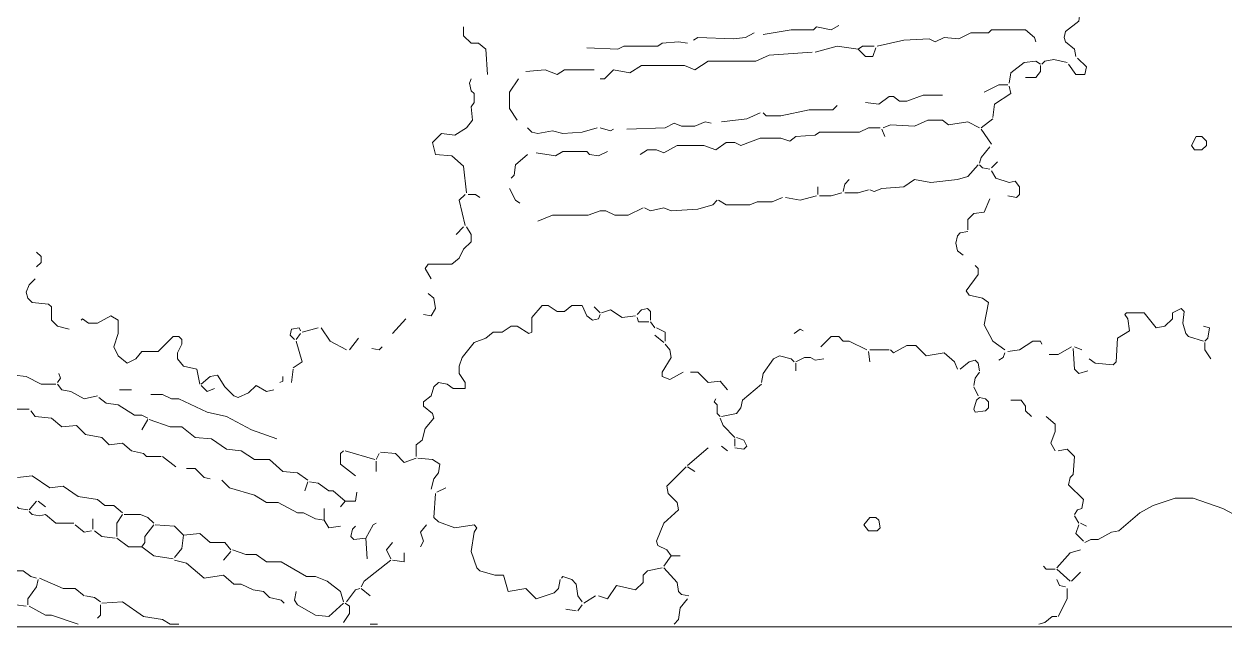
# Model space of a CAD drawing. Header units: millimetres. Extents: x 0 to 150953, y 0 to 85148.
# Drawn here: x 47772 to 72177, y 0 to 12263 of the extents above; entities that cross this region are included whole.
import ezdxf

# ---------------------------------------------------------------- set-up
doc = ezdxf.new("R2010")
doc.units = ezdxf.units.MM
doc.layers.add('ANNOTATION', color=3, linetype='CONTINUOUS', lineweight=0, plot=False)
doc.layers.add('LINEWORK', color=7, linetype='CONTINUOUS', lineweight=0, plot=False)

msp = doc.modelspace()

# ---------------------------------------------------------------- linework, layer by layer
at = {"layer": 'ANNOTATION'}
msp.add_lwpolyline([(0, 0), (150952.665, 0), (150952.665, 85148.15), (0, 85148.15)], close=True, dxfattribs=at)
at = {"layer": 'LINEWORK'}
for points in [[(69239.366, 12594.452), (69209.238, 12323.28), (68938.065, 12112.37), (68907.931, 11991.85), (68938.065, 11901.459), (69118.847, 11750.806), (69148.975, 11600.153)], [(64328.134, 12232.889), (64177.48, 12142.498), (63876.179, 12202.76), (63815.917, 12142.498), (63363.963, 12142.498), (62791.49, 12052.107)], [(56705.171, 12202.76), (56705.171, 12021.979), (56855.824, 11871.326), (57006.477, 11871.326), (57157.125, 11750.806), (57187.259, 11238.59)], [(62610.708, 12082.241), (62429.926, 11991.85), (62188.882, 11961.716), (61465.756, 11991.85), (61375.365, 11931.588)], [(68335.458, 11901.459), (68305.33, 11991.85), (68124.548, 12142.498), (67431.55, 12142.498), (67371.287, 12082.241), (67009.724, 12082.241), (66768.686, 11961.716), (66467.379, 11991.85), (66286.598, 11901.459), (66166.078, 11961.716), (65653.862, 11931.588), (65111.517, 11811.069)], [(61254.846, 11871.326), (61074.064, 11901.459), (60742.629, 11871.326), (60652.238, 11811.069), (59959.24, 11811.069), (59838.721, 11750.806), (59205.985, 11780.935)], [(64719.825, 11750.806), (64298, 11811.069), (63846.046, 11690.544)], [(65051.26, 11811.069), (64810.216, 11811.069), (64719.825, 11750.806)], [(65081.389, 11780.935), (65021.126, 11600.153), (64870.478, 11600.153), (64719.825, 11750.806)], [(63785.789, 11690.544), (62912.009, 11630.287), (62640.836, 11509.762), (61676.666, 11509.762), (61405.493, 11328.981), (61194.583, 11419.371), (60320.804, 11419.371), (60079.765, 11268.724), (59748.33, 11328.981), (59567.549, 11148.199), (59477.158, 11148.199)], [(68425.849, 11449.505), (68335.458, 11509.762), (68094.414, 11479.634), (67823.241, 11268.724), (67793.113, 11057.808)], [(68968.194, 11479.634), (68697.021, 11539.896), (68516.24, 11509.762), (68455.977, 11449.505)], [(69179.104, 11570.025), (69359.885, 11389.243), (69329.757, 11238.59), (69148.975, 11238.59), (68998.322, 11449.505)], [(59356.639, 11328.981), (58754.031, 11328.981), (58603.378, 11238.59), (58362.34, 11328.981), (57970.642, 11298.852)], [(68425.849, 11419.371), (68425.849, 11298.852), (68335.458, 11178.333), (68124.548, 11178.333)], [(56855.824, 11148.199), (56825.696, 11057.808), (56855.824, 10907.16), (56916.087, 10846.898), (56916.087, 10666.116), (56855.824, 10575.726), (56885.953, 10304.553), (56765.433, 10153.9), (56524.389, 10003.252), (56253.217, 10033.381), (56072.435, 9852.599), (56132.698, 9611.555)], [(57819.995, 11148.199), (57639.213, 10877.027), (57639.213, 10545.597), (57789.861, 10304.553)], [(67762.985, 11027.68), (67582.203, 11027.68), (67280.897, 10877.027)], [(67793.113, 10997.551), (67823.241, 10846.898), (67491.812, 10635.988), (67461.678, 10364.816)], [(66437.251, 10816.77), (66045.559, 10816.77), (65714.124, 10696.245), (65563.471, 10696.245), (65442.952, 10786.636), (65352.561, 10786.636), (65141.651, 10635.988), (64870.478, 10666.116)], [(64298, 10605.854), (64207.609, 10515.463), (63725.526, 10515.463), (63153.053, 10394.944), (62851.747, 10394.944), (62791.49, 10455.206)], [(61736.928, 10244.291), (61616.409, 10274.425), (61405.493, 10184.034), (61134.321, 10184.034), (60983.673, 10244.291), (60802.892, 10153.9), (60019.503, 10123.772)], [(62731.227, 10455.206), (62460.055, 10334.682), (61947.838, 10274.425)], [(65232.042, 10153.9), (65382.689, 10214.162), (65864.777, 10184.034), (66135.95, 10304.553), (66437.251, 10304.553), (66557.77, 10214.162), (66949.467, 10274.425), (67190.506, 10153.9)], [(67461.678, 10334.682), (67220.64, 10153.9)], [(58000.776, 10153.9), (58091.167, 10063.509), (58211.686, 10033.381), (58512.987, 10093.643), (58723.903, 10033.381), (59115.595, 10063.509), (59416.895, 10153.9)], [(59477.158, 10153.9), (59688.068, 10093.643), (59748.33, 10123.772)], [(65171.779, 10153.9), (64930.735, 10153.9), (64749.954, 10063.509), (63936.436, 10063.509), (63846.046, 10003.252), (63454.354, 9973.118), (63333.835, 9882.728), (63153.053, 9942.99), (62731.227, 9942.99), (62339.536, 9792.337), (62219.011, 9852.599), (62038.229, 9852.599), (61827.319, 9701.946), (61586.275, 9792.337), (61043.93, 9792.337), (60772.758, 9641.689), (60622.11, 9701.946), (60441.328, 9701.946), (60290.675, 9611.555)], [(65201.908, 10123.772), (65262.17, 9973.118)], [(67220.64, 10123.772), (67431.55, 9822.471)], [(56132.698, 9611.555), (56464.132, 9581.427), (56705.171, 9370.517), (56765.433, 8828.172)], [(58000.776, 9611.555), (57759.732, 9400.645), (57729.604, 9189.735), (57669.341, 9129.473)], [(59627.811, 9671.817), (59447.029, 9581.427), (59266.248, 9611.555), (59205.985, 9671.817), (58723.903, 9671.817), (58573.25, 9581.427), (58181.558, 9641.689)], [(67401.421, 9762.208), (67220.64, 9551.298), (67190.506, 9430.773)], [(67160.377, 9400.645), (66949.467, 9159.601), (66738.552, 9099.344), (66196.207, 9039.082), (65864.777, 9099.344), (65653.862, 8948.691), (65201.908, 8918.562), (65051.26, 8858.3), (64960.869, 8888.429)], [(67190.506, 9400.645), (67250.768, 9340.383), (67401.421, 9310.254)], [(67552.069, 9460.907), (67431.55, 9340.383)], [(67431.55, 9280.126), (67521.941, 9129.473), (67793.113, 9039.082), (67913.632, 9069.21), (68004.023, 8948.691), (68004.023, 8798.038), (67943.766, 8737.781), (67762.985, 8767.909)], [(64539.044, 9099.344), (64448.653, 9008.953), (64418.524, 8858.3)], [(56735.305, 8798.038), (56614.78, 8677.518), (56735.305, 8165.302)], [(56795.562, 8798.038), (56946.215, 8798.038), (57036.606, 8737.781)], [(57639.213, 8918.562), (57759.732, 8677.518), (57850.123, 8617.256)], [(63906.308, 8948.691), (63906.308, 8798.038)], [(64388.39, 8828.172), (64177.48, 8767.909), (63936.436, 8767.909)], [(64930.735, 8888.429), (64719.825, 8828.172), (64448.653, 8828.172)], [(61857.448, 8677.518), (61767.057, 8587.128), (61465.756, 8496.737), (60923.411, 8466.608), (60772.758, 8526.865)], [(63183.181, 8737.781), (62972.271, 8647.39), (62670.965, 8647.39), (62520.317, 8587.128), (62038.229, 8587.128), (61887.581, 8677.518)], [(63876.179, 8767.909), (63544.745, 8677.518), (63243.444, 8737.781)], [(67401.421, 8707.647), (67280.897, 8436.474), (67069.987, 8406.346), (66949.467, 8285.827), (66949.467, 8074.911)], [(60350.938, 8526.865), (60049.631, 8376.218), (59778.459, 8376.218), (59597.677, 8466.608), (59477.158, 8466.608), (59236.114, 8376.218), (58512.987, 8376.218), (58211.686, 8255.693)], [(60381.066, 8526.865), (60501.585, 8466.608), (60772.758, 8526.865)], [(56765.433, 8135.174), (56855.824, 7984.52), (56855.824, 7833.873), (56705.171, 7683.219), (56614.78, 7502.438), (56464.132, 7381.919), (55982.044, 7381.919), (55921.788, 7291.528), (56042.307, 7080.612)], [(56705.171, 8135.174), (56554.523, 7984.52)], [(66949.467, 8044.783), (66798.814, 8014.654), (66738.552, 7954.392), (66708.423, 7803.739), (66738.552, 7653.091), (66859.076, 7562.7)], [(48027.652, 7622.957), (48118.043, 7532.566), (48118.043, 7412.047), (48027.652, 7321.656)], [(67100.115, 7351.785), (67160.377, 7291.528), (67160.377, 7171.003), (66919.333, 6839.574), (66979.596, 6749.183), (67250.768, 6688.92), (67371.287, 6598.53), (67280.897, 6146.576), (67461.678, 5815.141), (67702.722, 5634.359)], [(47997.524, 7080.612), (47877.005, 6960.093), (47816.742, 6809.44), (47846.871, 6688.92), (47937.262, 6598.53), (48268.696, 6568.401), (48328.959, 6508.139), (48328.959, 6236.966), (48449.478, 6116.447), (48690.522, 6056.185)], [(55982.044, 6779.311), (56102.569, 6688.92), (56132.698, 6478.01), (56042.307, 6327.357), (55891.654, 6357.486)], [(59477.158, 6357.486), (59447.029, 6267.095), (59326.505, 6236.966), (59205.985, 6327.357), (59115.595, 6538.267), (58904.685, 6538.267), (58754.031, 6417.748), (58603.378, 6417.748), (58422.596, 6538.267), (58302.077, 6538.267), (58091.167, 6297.229), (58091.167, 5995.922), (58030.905, 5965.794), (57789.861, 6116.447), (57669.341, 6116.447), (57488.56, 5995.922), (57307.778, 5995.922), (57157.125, 5875.403), (56916.087, 5785.012), (56675.043, 5483.711), (56614.78, 5302.93), (56614.78, 5152.277), (56735.305, 4971.495), (56735.305, 4850.976), (56494.261, 4850.976), (56373.742, 4941.367), (56192.96, 4971.495), (56102.569, 4881.104), (56042.307, 4700.323), (55891.654, 4579.803), (55891.654, 4489.412), (56072.435, 4338.759), (56102.569, 4248.368), (55921.788, 4037.458), (55861.525, 3796.414), (55741.006, 3706.024), (55741.006, 3464.979)], [(59356.639, 6508.139), (59477.158, 6387.62)], [(59507.286, 6387.62), (59688.068, 6447.876), (59929.112, 6297.229), (60200.284, 6327.357)], [(60230.413, 6357.486), (60320.804, 6447.876), (60441.328, 6478.01), (60501.585, 6417.748), (60501.585, 6236.966)], [(71740.181, 5815.141), (71438.874, 5905.532), (71378.617, 5965.794), (71318.355, 6176.704), (71348.483, 6417.748), (71288.226, 6478.01), (71107.445, 6387.62), (71107.445, 6267.095), (70956.792, 6116.447), (70776.01, 6086.313), (70534.966, 6387.62), (70173.403, 6387.62), (70143.274, 6357.486), (70203.537, 6267.095), (70233.665, 6026.056), (69992.621, 5875.403), (69962.493, 5393.321), (69902.23, 5333.058), (69540.667, 5363.187), (69420.148, 5453.577)], [(48931.561, 6236.966), (48961.695, 6267.095), (49082.214, 6176.704), (49262.995, 6176.704), (49534.168, 6327.357), (49684.821, 6236.966), (49684.821, 5965.794), (49594.43, 5694.621), (49684.821, 5513.84), (49865.603, 5363.187), (50046.384, 5453.577), (50166.904, 5604.231), (50498.338, 5604.231), (50799.639, 5905.532), (50920.159, 5905.532), (50980.421, 5845.275), (50980.421, 5754.884), (50890.03, 5574.102), (50890.03, 5453.577), (51010.549, 5302.93), (51281.722, 5242.667), (51341.984, 4941.367)], [(55530.09, 6267.095), (55258.918, 5965.794)], [(60230.413, 6297.229), (60260.547, 6206.838), (60471.457, 6206.838)], [(60501.585, 6206.838), (60591.976, 6086.313)], [(71740.181, 6116.447), (71860.7, 6086.313), (71830.571, 5875.403), (71770.309, 5815.141)], [(53390.845, 6026.056), (53360.711, 6086.313), (53210.063, 6056.185), (53179.929, 5935.666), (53270.32, 5845.275)], [(53390.845, 5965.794), (53300.454, 5845.275)], [(53752.408, 6086.313), (53420.973, 5995.922)], [(53812.665, 6086.313), (53993.446, 5815.141), (54324.881, 5634.359)], [(54565.925, 5875.403), (54385.144, 5634.359)], [(60591.976, 5935.666), (60772.758, 5785.012)], [(60622.11, 6086.313), (60802.892, 5995.922), (60802.892, 5815.141)], [(63605.007, 6026.056), (63544.745, 6056.185), (63424.225, 5965.794)], [(63966.57, 5694.621), (64177.48, 5905.532), (64328.134, 5905.532), (64418.524, 5815.141), (64539.044, 5815.141), (64900.607, 5634.359)], [(53300.454, 5815.141), (53420.973, 5393.321), (53240.191, 5272.796)], [(55048.008, 5694.621), (54987.745, 5634.359), (54837.098, 5664.493)], [(60802.892, 5754.884), (60893.282, 5634.359), (60923.411, 5483.711), (60742.629, 5182.405), (60742.629, 5092.014), (60893.282, 5031.757), (61164.455, 5182.405)], [(64960.869, 5634.359), (65352.561, 5634.359)], [(65382.689, 5634.359), (65442.952, 5574.102), (65714.124, 5724.75), (65894.906, 5724.75), (66105.816, 5513.84), (66467.379, 5574.102), (66678.295, 5393.321), (66738.552, 5242.667)], [(68455.977, 5754.884), (68425.849, 5815.141), (68275.196, 5815.141), (68004.023, 5634.359), (67762.985, 5604.231)], [(69058.584, 5694.621), (68787.412, 5543.968), (68606.63, 5543.968)], [(69088.713, 5664.493), (69118.847, 5242.667), (69209.238, 5152.277), (69390.019, 5212.539)], [(69118.847, 5694.621), (69269.495, 5634.359)], [(71770.309, 5785.012), (71770.309, 5634.359), (71890.828, 5453.577)], [(63424.225, 5393.321), (63363.963, 5453.577), (63122.919, 5513.84), (63002.4, 5453.577), (62791.49, 5152.277), (62761.356, 4971.495)], [(64026.827, 5453.577), (63846.046, 5423.449), (63755.655, 5483.711), (63635.135, 5483.711), (63454.354, 5393.321)], [(64930.735, 5604.231), (64960.869, 5393.321)], [(66798.814, 5242.667), (66979.596, 5393.321), (67100.115, 5423.449), (67160.377, 5363.187), (67190.506, 5212.539)], [(67702.722, 5574.102), (67672.594, 5483.711), (67582.203, 5423.449)], [(45376.19, 5333.058), (45526.841, 5122.148), (45858.276, 5092.014), (46008.926, 4971.495), (46219.839, 5001.623), (46430.752, 4820.842), (46762.181, 4820.842), (46942.963, 4640.06), (47033.353, 4609.932), (47304.526, 4640.06), (47515.442, 4429.15), (47877.005, 4429.15)], [(47364.788, 5333.058), (47575.698, 5122.148), (47816.742, 5092.014), (48118.043, 4941.367), (48419.35, 4941.367)], [(48479.607, 5152.277), (48509.741, 5061.886), (48449.478, 4971.495)], [(53240.191, 5242.667), (53210.063, 4971.495)], [(61315.103, 5182.405), (61465.756, 5182.405), (61676.666, 4971.495), (61917.71, 5001.623), (62068.363, 4820.842)], [(63454.354, 5363.187), (63454.354, 5212.539)], [(67190.506, 5182.405), (67100.115, 5061.886), (67069.987, 4911.233)], [(48449.478, 4941.367), (48539.869, 4820.842), (48720.651, 4790.713), (48991.823, 4640.06), (49262.995, 4700.323)], [(51372.113, 4941.367), (51552.894, 5092.014), (51703.548, 5122.148), (51854.201, 4881.104), (52034.982, 4700.323), (52125.373, 4670.194), (52336.283, 4760.585), (52486.936, 4911.233), (52697.847, 4790.713), (52848.5, 4820.842)], [(51372.113, 4911.233), (51492.637, 4790.713), (51643.285, 4850.976)], [(53029.281, 5092.014), (53029.281, 5001.623), (52969.019, 4971.495)], [(62761.356, 4941.367), (62369.664, 4609.932), (62339.536, 4459.278), (62249.145, 4338.759), (61947.838, 4278.497)], [(49293.124, 4670.194), (49443.777, 4549.669), (49684.821, 4519.541), (50016.25, 4308.631), (50166.904, 4308.631), (50287.423, 4248.368)], [(49714.95, 4820.842), (49955.994, 4820.842)], [(50347.685, 4730.451), (50588.729, 4730.451), (50769.511, 4640.06), (50920.159, 4640.06), (51492.637, 4368.888), (51884.329, 4278.497), (52396.546, 4007.324), (52908.757, 3826.543)], [(61827.319, 4640.06), (61797.191, 4579.803), (61857.448, 4519.541), (61857.448, 4338.759), (61917.71, 4278.497)], [(67069.987, 4881.104), (67160.377, 4700.323)], [(47907.133, 4399.022), (47997.524, 4278.497), (48328.959, 4248.368), (48539.869, 4067.587), (48841.17, 4097.715), (49021.951, 3916.934), (49353.386, 3856.677), (49504.039, 3706.024), (49775.212, 3736.152), (49955.994, 3585.504), (50197.032, 3525.242), (50257.294, 3464.979), (50558.595, 3464.979)], [(67823.241, 4609.932), (68034.157, 4609.932), (68124.548, 4489.412), (68124.548, 4399.022), (68245.067, 4278.497)], [(50287.423, 4218.24), (50166.904, 4007.324)], [(50317.557, 4218.24), (50739.377, 4067.587), (50980.421, 4067.587), (51251.593, 3856.677), (51583.028, 3826.543), (51884.329, 3615.633), (52185.63, 3585.504), (52456.803, 3404.723), (52758.109, 3404.723), (53029.281, 3163.679), (53330.582, 3133.55), (53541.492, 2982.897)], [(61917.71, 4248.368), (61977.972, 4097.715), (62219.011, 3856.677)], [(68546.368, 4278.497), (68727.15, 4127.849), (68727.15, 3977.196), (68636.759, 3736.152), (68727.15, 3585.504)], [(61947.838, 3675.895), (62068.363, 3585.504)], [(62249.145, 3856.677), (62399.792, 3796.414), (62460.055, 3675.895), (62399.792, 3615.633), (62219.011, 3645.761)], [(62219.011, 3826.543), (62219.011, 3675.895)], [(50588.729, 3464.979), (50859.902, 3254.069)], [(54264.619, 3585.504), (54204.362, 3525.242), (54204.362, 3314.332), (54505.663, 3073.288)], [(54294.753, 3585.504), (54897.355, 3404.723)], [(54987.745, 3525.242), (54927.489, 3404.723)], [(55017.879, 3555.37), (55319.18, 3525.242), (55499.962, 3344.46), (55741.006, 3434.851)], [(55771.134, 3434.851), (56072.435, 3404.723), (56223.088, 3314.332), (56192.96, 3133.55), (56102.569, 3013.025), (56042.307, 2802.115)], [(61676.666, 3645.761), (61254.846, 3284.198)], [(68787.412, 3585.504), (68968.194, 3615.633), (69118.847, 3464.979), (69088.713, 3103.416), (69028.456, 3043.159), (68998.322, 2892.506), (69299.629, 2591.205), (69269.495, 2410.424), (69179.104, 2380.29), (69118.847, 2289.899)], [(51070.812, 3223.941), (51251.593, 3223.941)], [(51251.593, 3223.941), (51432.375, 3043.159), (51552.894, 3013.025)], [(54927.489, 3374.589), (54927.489, 3163.679)], [(61224.712, 3254.069), (60833.02, 2862.378), (60863.149, 2711.725), (61043.93, 2530.943), (61074.064, 2380.29), (60772.758, 2109.117), (60622.11, 1747.554), (60652.238, 1657.163), (60833.02, 1566.772), (60923.411, 1446.253)], [(61254.846, 3254.069), (61405.493, 3163.679)], [(47635.961, 3043.159), (47937.262, 3073.288), (48298.825, 2832.244), (48569.997, 2862.378), (48871.304, 2651.462), (49262.995, 2591.205), (49413.649, 2470.681), (49594.43, 2470.681), (49775.212, 2320.033)], [(51793.938, 2982.897), (51944.592, 2832.244), (52456.803, 2681.596), (52697.847, 2530.943), (52938.891, 2530.943), (53330.582, 2320.033), (53451.102, 2320.033), (53692.146, 2199.508), (53872.927, 2169.38)], [(53541.492, 2952.769), (53481.235, 2771.987)], [(53571.626, 2952.769), (53752.408, 2922.635), (53963.318, 2771.987), (54053.709, 2771.987), (54294.753, 2561.071)], [(54535.791, 2741.853), (54505.663, 2561.071), (54294.753, 2561.071)], [(56132.698, 2711.725), (56102.569, 2229.642), (56192.96, 2139.251), (56524.389, 2018.726), (56916.087, 2078.989), (56976.343, 2018.726), (56916.087, 1928.336), (56855.824, 1536.644), (56976.343, 1205.209), (57036.606, 1144.952), (57337.907, 1054.561), (57518.688, 1054.561), (57609.079, 723.127), (57970.642, 783.389), (58181.558, 572.473), (58543.121, 692.998), (58633.512, 783.389), (58663.64, 964.171)], [(56343.608, 2832.244), (56162.826, 2741.853)], [(47455.179, 2591.205), (47666.089, 2410.424), (47846.871, 2380.29)], [(48027.652, 2561.071), (47877.005, 2380.29)], [(48057.786, 2561.071), (48208.434, 2440.552)], [(54294.753, 2561.071), (54204.362, 2440.552)], [(69329.757, 1717.426), (69450.276, 1777.688), (69600.929, 1777.688), (69872.102, 1928.336), (70022.755, 1958.47), (70444.575, 2320.033), (70715.748, 2470.681), (71167.702, 2621.334), (71529.265, 2621.334), (72131.872, 2410.424), (73156.3, 1868.079), (73517.863, 1596.906), (74090.342, 1054.561), (74692.944, 602.607), (75566.723, 60.262), (75687.243, 60.262)], [(47877.005, 2350.161), (47937.262, 2289.899), (48087.915, 2259.77), (48208.434, 2289.899)], [(48208.434, 2289.899), (48419.35, 2109.117), (48780.913, 2109.117)], [(49172.605, 2199.508), (49172.605, 1988.598)], [(49775.212, 2289.899), (49654.687, 2109.117), (49654.687, 1837.945)], [(49805.34, 2289.899), (50136.775, 2289.899), (50287.423, 2229.642), (50407.948, 2109.117)], [(53872.927, 2410.424), (53872.927, 2169.38)], [(69118.847, 2259.77), (69209.238, 2109.117)], [(44894.105, 2048.86), (45105.018, 2018.726), (45195.409, 1928.336), (45617.232, 1868.079), (45858.276, 1687.297), (46280.099, 1687.297), (46822.443, 1355.862), (47003.225, 1355.862), (47123.744, 1416.125), (47425.051, 1144.952), (47756.48, 1144.952), (47907.133, 1024.427), (48027.652, 994.299)], [(48811.041, 2078.989), (48991.823, 1928.336), (49142.476, 1958.47)], [(49202.733, 1958.47), (49353.386, 1837.945), (49624.559, 1807.816)], [(50407.948, 2078.989), (50227.166, 1837.945), (50227.166, 1717.426), (50166.904, 1627.035)], [(50438.076, 2078.989), (50829.768, 2048.86), (51010.549, 1868.079)], [(53872.927, 2169.38), (53963.318, 2018.726), (54204.362, 2048.86)], [(54505.663, 2048.86), (54445.401, 1988.598), (54415.272, 1837.945), (54475.534, 1777.688), (54716.573, 1807.816)], [(54927.489, 2109.117), (54867.226, 2078.989), (54716.573, 1807.816)], [(55951.916, 2078.989), (55831.397, 1928.336), (55891.654, 1747.554), (55831.397, 1627.035)], [(69209.238, 2078.989), (69148.975, 1898.207), (69299.629, 1747.554)], [(69239.366, 2109.117), (69359.885, 2048.86)], [(49654.687, 1807.816), (49895.731, 1627.035), (50166.904, 1627.035)], [(51010.549, 1868.079), (50980.421, 1596.906), (50829.768, 1416.125)], [(51010.549, 1868.079), (51341.984, 1898.207), (51552.894, 1717.426), (51854.201, 1717.426), (51974.72, 1566.772)], [(54716.573, 1807.816), (54746.707, 1385.991)], [(55258.918, 1717.426), (55138.399, 1566.772), (55228.789, 1385.991)], [(50166.904, 1627.035), (50407.948, 1446.253), (50799.639, 1385.991)], [(51974.72, 1536.644), (51824.067, 1355.862)], [(52004.848, 1566.772), (52276.021, 1476.382), (52486.936, 1476.382), (52697.847, 1325.734), (52999.147, 1325.734), (53511.364, 1024.427), (53692.146, 1024.427), (53933.19, 934.037), (54204.362, 723.127), (54264.619, 512.216)], [(55499.962, 1506.515), (55499.962, 1325.734), (55258.918, 1355.862)], [(69239.366, 1566.772), (69028.456, 1506.515), (68757.284, 1205.209)], [(50829.768, 1355.862), (51070.812, 1295.6), (51432.375, 994.299), (51824.067, 1054.561), (52034.982, 873.78), (52185.63, 873.78), (52426.674, 753.255), (52637.584, 723.127), (52758.109, 602.607), (52999.147, 542.345), (53059.41, 482.083)], [(55228.789, 1355.862), (54686.445, 934.037), (54626.182, 813.517)], [(60923.411, 1446.253), (60772.758, 1235.343)], [(60923.411, 1446.253), (61104.193, 1446.253)], [(68486.111, 1235.343), (68546.368, 1175.081), (68727.15, 1175.081)], [(48087.915, 994.299), (48569.997, 783.389), (48811.041, 783.389), (48991.823, 632.736)], [(58693.769, 994.299), (58723.903, 1024.427), (58904.685, 964.171), (58995.075, 873.78), (59025.204, 632.736), (59115.595, 512.216)], [(60742.629, 1205.209), (60441.328, 1144.952), (60350.938, 1054.561), (60350.938, 903.908), (60200.284, 753.255), (59808.593, 843.646), (59627.811, 572.473), (59447.029, 632.736)], [(60772.758, 1205.209), (61043.93, 903.908), (61074.064, 723.127), (61134.321, 662.864), (61284.974, 632.736)], [(68757.284, 1175.081), (69028.456, 934.037)], [(69239.366, 1114.818), (69058.584, 934.037)], [(48057.786, 964.171), (48027.652, 813.517), (47846.871, 572.473), (47846.871, 451.954)], [(54596.054, 783.389), (54505.663, 753.255), (54324.881, 512.216)], [(54626.182, 783.389), (54806.964, 632.736)], [(68757.284, 964.171), (68817.54, 843.646), (68938.065, 813.517)], [(68968.194, 783.389), (68968.194, 572.473), (68787.412, 210.91)], [(47515.442, 542.345), (47605.832, 451.954), (47816.742, 421.826)], [(49021.951, 632.736), (49202.733, 602.607), (49323.258, 512.216)], [(49353.386, 482.083), (49775.212, 512.216), (50197.032, 210.91), (50588.729, 150.653), (50739.377, 60.262), (50920.159, 60.262)], [(53300.454, 723.127), (53270.32, 542.345), (53330.582, 451.954), (53692.146, 241.044), (53963.318, 210.91), (54264.619, 482.083)], [(59386.767, 632.736), (59145.723, 482.083)], [(61254.846, 572.473), (61104.193, 391.692), (61074.064, 150.653), (60983.673, 60.262)], [(47877.005, 421.826), (48208.434, 241.044), (48328.959, 241.044), (48871.304, 60.262)], [(49323.258, 451.954), (49323.258, 241.044), (49262.995, 180.782)], [(54294.753, 482.083), (54385.144, 421.826), (54385.144, 271.172), (54264.619, 90.391)], [(58784.16, 361.563), (58995.075, 331.435)], [(59115.595, 451.954), (59025.204, 331.435)], [(54806.964, 60.262), (54957.617, 60.262)], [(68757.284, 210.91), (68666.893, 210.91), (68516.24, 90.391), (68395.72, 60.262)]]:
    msp.add_lwpolyline(points, dxfattribs=at)
for points in [[(71589.527, 9973.118), (71710.047, 9973.118), (71800.437, 9882.728), (71800.437, 9792.337), (71710.047, 9701.946), (71559.399, 9701.946), (71499.137, 9792.337)], [(67311.031, 4640.06), (67371.287, 4579.803), (67371.287, 4459.278), (67311.031, 4399.022), (67100.115, 4368.888), (67069.987, 4429.15), (67130.249, 4609.932), (67190.506, 4670.194)], [(64960.869, 2229.642), (65081.389, 2229.642), (65141.651, 2169.38), (65171.779, 2018.726), (65111.517, 1958.47), (64930.735, 1958.47), (64840.345, 2078.989)]]:
    msp.add_lwpolyline(points, close=True, dxfattribs=at)

doc.saveas('drawing.dxf')
